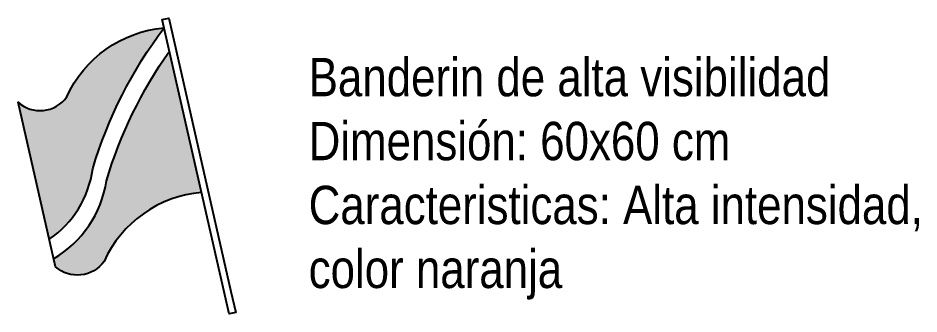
# Model space of a CAD drawing. Header units: metres. Extents: x 668617 to 675126, y 2286318 to 2293677.
# Drawn here: x 672017.4 to 672088, y 2288076.1 to 2288099.2 of the extents above; entities that cross this region are included whole.
import ezdxf

# ---------------------------------------------------------------- set-up
doc = ezdxf.new("R2010")
doc.units = ezdxf.units.M
doc.header["$MEASUREMENT"] = 0
doc.layers.add('DMTG-BANDEREROS', color=250, linetype='Continuous')
doc.layers.add('TEXTO ESPEC', color=7, linetype='Continuous')
doc.styles.add('Arial Narrow', font='ARIALN.TTF', dxfattribs={"height": 2.5})

# ---------------------------------------------------------------- blocks, each defined once
blk = doc.blocks.new('BANDERIN')
h = blk.add_hatch(color=20)
h.paths.add_polyline_path([(-12.181, 4.776, 0.213925), (-9.338, 9.359, -0.090683), (-4.67, 18.556, 0.271948), (-11.032, 14.051, -0.444463), (-14.214, 13.707)])
h.paths.add_polyline_path([(-2.229, 7.829), (-4.323, 17.03, 0.082456), (-8.436, 8.588, -0.22479), (-11.89, 3.498), (-11.772, 2.98, 0.444463), (-8.59, 3.325, -0.271948)])
blk.add_lwpolyline([(0, 0), (0, 0), (-0.424, -0.097), (-4.795, 19.102), (-4.371, 19.199), (-0.309, 1.357), (0, 0)])
for points in [[(-2.229, 7.829, 0.271948), (-8.59, 3.325, -0.444463), (-11.772, 2.98), (-14.214, 13.707, 0.444463), (-11.032, 14.051, -0.271948), (-4.67, 18.556)], [(-12.181, 4.776, 0.213925), (-9.338, 9.359, -0.090683), (-4.67, 18.556)], [(-11.89, 3.498, 0.22479), (-8.436, 8.588, -0.082456), (-4.323, 17.03)]]:
    blk.add_lwpolyline(points, format="xyb")

msp = doc.modelspace()

# ---------------------------------------------------------------- block references
at = {"layer": 'DMTG-BANDEREROS', "xscale": 1.2, "yscale": 1.2, "zscale": 1.2}
msp.add_blockref('BANDERIN', (672034.43467, 2288076.17336), dxfattribs=at)

# ---------------------------------------------------------------- texts
at = {"layer": 'TEXTO ESPEC', "ltscale": 0.1, "insert": (672040.15658, 2288096.08985), "char_height": 3, "width": 52.1560816, "attachment_point": 1, "style": 'Arial Narrow'}
msp.add_mtext('Banderin de alta visibilidad\\PDimensión: 60x60 cm\\PCaracteristicas: Alta intensidad, color naranja ', dxfattribs=at)

doc.saveas('drawing.dxf')
